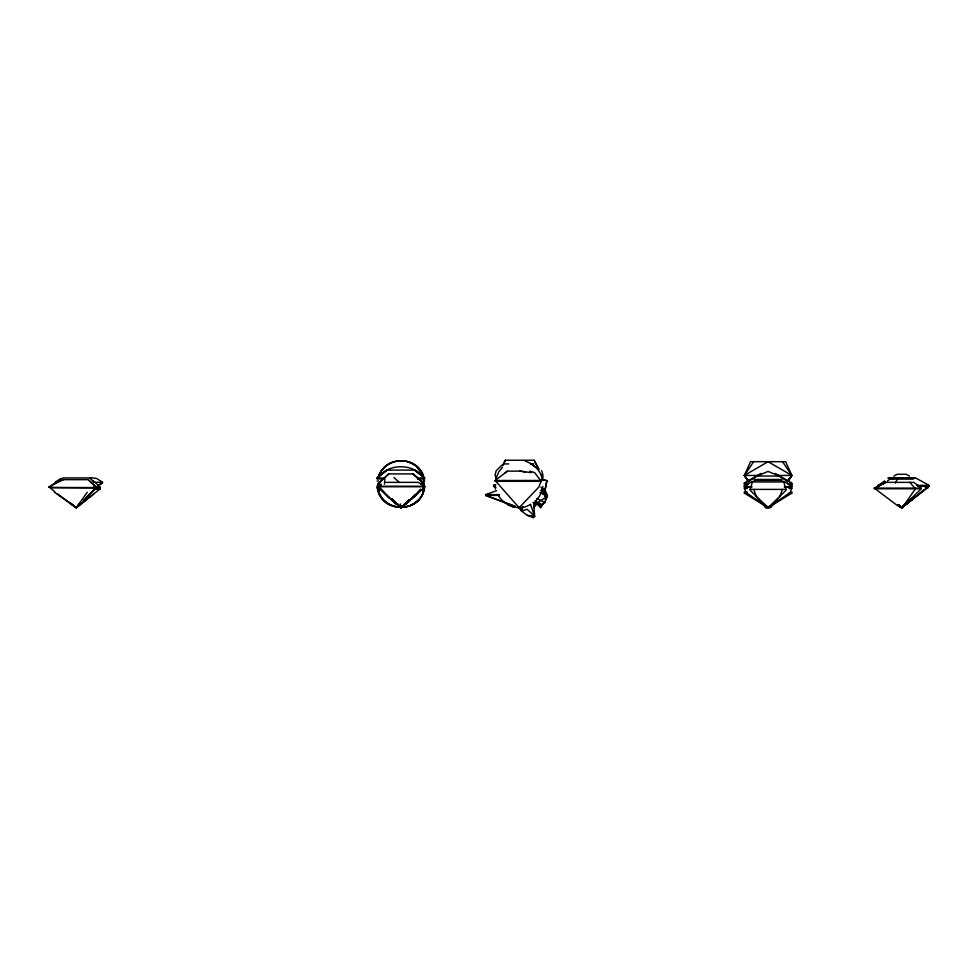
<?xml version="1.0" encoding="UTF-8"?>
<svg xmlns="http://www.w3.org/2000/svg" width="978" height="978" viewBox="0 0 978 978"><rect width="100%" height="100%" fill="white"/><g stroke="black" fill="none" stroke-linecap="round" stroke-linejoin="round"><path stroke-width="1.47" d="M378.584 476.653C384.99 456.494 415.185 455.161 423.071 474.905L424.073 483.976L423.719 491.311C416.97 512.435 385.332 512.435 378.584 491.311L378.364 486.91M384.476 484.159L384.831 477.545L388.767 473.902L413.144 473.902L424.244 484.159L422.679 484.171M542.545 473.853C542.277 486.494 543.475 472.655 541.506 470.748M424.073 483.976L423.071 493.046C415.638 511.849 386.652 511.849 379.219 493.046L378.559 487.007M541.702 491.579L547.179 496.506L537.484 502.594L533.744 503.23L534.636 516.298L533.523 517.753L527.142 515.296L521.629 511.066L523.047 506.726M533.927 507.704L535.394 503.193L542.325 504.844L544.807 502.496L547.179 496.506L540.003 492.545M791.825 492.068L791.825 493.12L768.085 507.716L749.979 490.125L752.4 481.958L783.781 481.958L786.202 490.125L768.085 507.716L744.356 493.12L744.356 492.068L747.326 492.068M424.11 488.988C420.454 513.474 381.2 513.474 377.532 488.988M377.863 478.23C380.002 470.1 386.762 463.584 394.892 461.579M779.674 497.117L782.388 489.403M791.825 487.973L790.236 492.46L768.085 507.716L745.945 492.46L744.356 487.973L747.18 487.973M496.262 477.887L498.633 472.166L502.399 467.264M529.758 471.127L534.685 472.655L541.189 481.31L538.768 487.166L519 507.863M542.032 490.149L539.673 495.87L535.907 500.773M391.53 498.902L400.699 507.716L401.836 505.712M895.481 483.034L897.755 478.364M505.381 460.247L502.619 465.577L505.369 460.247L534.159 460.247L538.988 469.562L534.135 460.247M386.347 494.868L400.956 507.716L402.031 505.675M536.409 503.377L540.724 507.668L543.707 502.423M545.198 499.795L547.435 495.858L545.064 489.929L546.898 480.626L541.14 479.464M773.891 502.753L770.627 507.716L765.554 507.716L763.109 503.988M787.742 481.641L791.825 475.442L785.627 461.689L750.554 461.689L744.356 475.442L748.427 481.641M87.274 492.227L76.247 507.741L54.377 492.227M379.219 474.905C387.105 455.161 417.3 456.481 423.719 476.653M753.671 461.689L744.356 475.442L748.573 481.641M787.608 481.641L791.825 475.442L782.51 461.689M903.696 505.773L915.396 488.768L909.833 482.362L885.408 482.362L874.283 488.095L897.682 505.773L901.692 507.716L913.085 498.401M79.218 503.67L76.247 507.741M412.679 497.68L420.552 489.122M100.746 484.501L102.58 482.484L98.13 485.455M898.11 504.941L901.789 507.716L905.909 503.23M537.533 503.413L533.744 507.386M83.252 500.504L96.052 487.24M404.782 503.963L401.139 507.716L388.132 497.105L377.398 486.751L424.88 486.751L414.146 497.105L401.139 507.716L400.332 503.963M416.102 502.301L419.085 499.306M898.159 505.602L901.692 507.716L903.611 505.797M59.303 481.469L62.861 477.936L89.756 477.936L93.313 481.469M86.064 498.108L96.406 487.936L50.379 487.557L96.406 487.557L88.216 479.66L62.861 479.66L52.299 485.149M502.056 465.027L496.213 470.748L495.112 474.574L496.286 479.954M928.159 487.117L901.692 507.716L898.232 505.015L901.692 507.716L921.313 488.768L874.283 488.768M391.897 498.902L400.956 507.716L409.073 499.892L400.956 507.716L391.848 498.902M406.151 502.888L409.342 499.807M409.525 500.174L400.956 507.716L410.491 499.782M766.593 506.372L768.085 507.716L769.637 506.225M906.618 502.826L908.806 500.736M766.532 506.225L768.085 507.716L770.248 505.663L768.085 507.716L765.933 505.724L768.085 507.716L769.588 506.372M377.153 478.535C388.058 462.814 413.706 462.814 424.623 478.535M381.237 484.159L377.655 484.159L388.767 473.902M906.52 503.878L912.755 498.108M377.655 484.159L384.831 477.545M898.305 505.1L901.692 507.716L909.271 500.797M771.385 506.225L778.916 497.668M412.728 497.35L415.943 494.526M899.76 506.176L901.692 507.716L913 497.949M400.956 507.716L415.626 494.856L400.956 507.716L406.139 503.976M422.447 490.125L424.684 488.242M86.48 499.196L76.308 507.716L69.988 503.499M898.305 504.88L901.692 507.716L913 498.242M98.754 488.682L99.988 489.012L76.308 507.716L57.189 493.584M383.975 478.01L377.092 478.01L387.031 470.1L414.623 470.1L424.562 478.01L417.545 478.01M377.092 478.01L387.031 470.1M898.305 504.782L901.692 507.716L903.623 506.176M898.452 504.746L901.692 507.716L916.863 495.724M919.173 493.878L923.807 489.758M86.639 499.611L76.308 507.716L70.66 502.985M88.937 497.814L93.533 494.22M899.772 505.797L901.692 507.716L929.1 486.347L929.1 485.369L916.362 478.364M901.692 507.716L915.225 497.24M530.577 504.55L525.284 506.91L519.147 507.716L495.125 480.504L507.509 471.127L519.807 471.127L531.237 472.643M882.792 484.489L885.127 482.741M887.449 480.993L890.946 478.364M498.633 495.87C502.985 502.826 511.249 507.961 519.477 507.484M505.21 472.704L507.509 471.127M60.783 478.425L55.147 482.276L57.054 482.276M409.892 505.907L417.924 500.748M883.122 483.279L877.963 486.482L879.503 486.482M884.674 480.907L877.963 485.699M54.829 491.775L48.9 486.848L59.193 480.773M744.356 484.012L744.356 482.998L760.921 473.438M893.892 476.139L897.07 474.306L906.313 474.306L909.491 476.139M542.252 493.291L544.367 492.13L540.736 490.32M885.335 482.044L883.097 483.132L885.652 482.35M515.088 506.347L485.626 495.394L485.626 494.611L496.579 490.675M518.34 507.264L521.629 511.066L527.142 509.257L534.636 516.298L527.142 515.296M544.599 496.359L547.435 495.858L541.775 488.89M423.291 484.159L424.244 484.159L413.144 473.902L424.244 484.159L420.858 484.159M495.858 484.905L493.621 484.917L493.56 485.846L495.895 487.594M909.833 482.362L913.831 482.362L921.313 488.095L874.283 488.095M503.792 463.914L508.658 463.914M530.981 463.927L533.805 463.927M759.185 475.442L744.356 475.442L748.745 481.421L744.356 475.442L768.097 461.689L791.825 475.442L787.437 481.421L791.825 475.442L776.984 475.442M757.816 476.054L778.366 476.054M89.707 477.619L96.578 478.425L102.617 482.276L93.485 482.276M888.244 477.936L915.139 477.936M901.692 478.132L914.357 478.132M900.714 478.132L888.061 478.132M910.445 478.132L915.335 478.132M377.092 478.963L383.975 478.963M417.545 478.963L424.562 478.963M754.185 479.452L781.997 479.452M60.514 480.357L62.836 480.357M495.125 480.504L541.189 480.504M377.092 481.029L378.706 481.029M422.948 481.029L424.562 481.029M495.125 481.31L541.189 481.31M385.772 482.362L418.168 482.362L424.88 486.225L377.398 486.225M744.356 482.998L747.326 482.998M744.356 483.829L748.121 483.829M788.06 483.829L791.825 483.829M748.121 484.697L744.356 484.709L744.356 485.87M789.319 484.697L791.825 484.709L791.825 485.87M877.963 485.296L880.836 485.296M916.386 485.369L929.1 485.369M377.349 485.467L381.237 485.467M423.242 485.467L424.244 485.467M917.792 486.347L929.1 486.347M93.925 486.531L96.859 487.081M751.776 486.689L744.356 486.689L750.737 482.215L755.798 480.369L780.383 480.369L785.444 482.215L791.825 486.689L784.405 486.689M48.9 486.848L51.626 486.848M96.675 487.044L100.037 487.044L100.037 487.826L98.79 487.826M377.092 486.861L378.254 486.861M423.401 486.861L424.562 486.861M48.9 487.24L51.626 487.24M751.776 487.081L744.356 487.081L744.356 486.347M784.405 487.081L791.825 487.081L791.825 486.347M377.092 487.337L378.254 487.337M423.401 487.337L424.562 487.337M925.249 487.79L928.159 487.79M744.356 488.523L747.18 488.523M789.001 488.523L791.825 488.523M94.634 488.682L99.988 488.682M94.634 489.012L99.988 489.012M749.979 489.403L786.202 489.403M744.356 493.12L747.326 493.12M788.855 493.12L791.825 493.12M499.281 494.623L485.626 494.611M499.281 495.406L485.626 495.394L515.088 506.347M518.279 507.716L520.369 507.716M892.951 478.682L913.635 478.694L889.748 478.694L892.951 478.694M532.924 502.509L537.484 502.594L534.978 501.029M406.75 461.579L411.029 463.034M519.807 471.127L525.528 471.897M542.839 479.99L546.898 480.626L545.064 489.929L540.92 487.24M88.851 480.357L96.052 486.848M544.807 502.496L536.959 498.56M525.284 461.127C533.12 463.78 539.856 469.709 542.032 477.887M507.741 504.538L513.01 506.91M539.294 503.181L542.325 504.844M775.261 473.438L791.825 482.998L791.825 484.012M411.249 463.169L414.501 465.235M789.539 483.108L791.825 484.648M530.577 463.499L535.907 467.264M414.623 470.1L424.562 478.01M379.415 490.186L377.092 488.291L379.452 490.125M764.723 506.225L757.094 497.668M92.824 480.406L100.037 487.044M394 477.533L399.207 482.496M391.506 498.78L395.772 502.888M391.677 498.951L399.22 506.213M389.22 497.668L380.418 488.046M391.396 499.77L395.76 503.976M416.286 466.359L422.472 474.464M397.948 504.477L400.821 507.716L397.985 504.183M763.757 503.988L766.287 507.716M756.495 497.117L753.793 489.403M520.357 507.729L521.629 511.066M422.912 475.711L423.792 478.23M530.418 504.245L534.636 516.298M378.119 490.663L379.281 494M539.343 503.364L540.724 507.668M787.865 481.518L778.671 475.846L768.085 471.408L757.498 475.846L748.304 481.518M768.085 506.885L768.085 507.716M542.888 486.372L542.888 487.081M535.003 480.504L535.003 481.31M525.455 480.504L525.455 481.31M495.418 486.372L495.418 487.081M495.43 488.23L495.43 489.171M495.174 485.112L495.174 486.262M494.196 486.372L494.196 487.081"/></g></svg>
